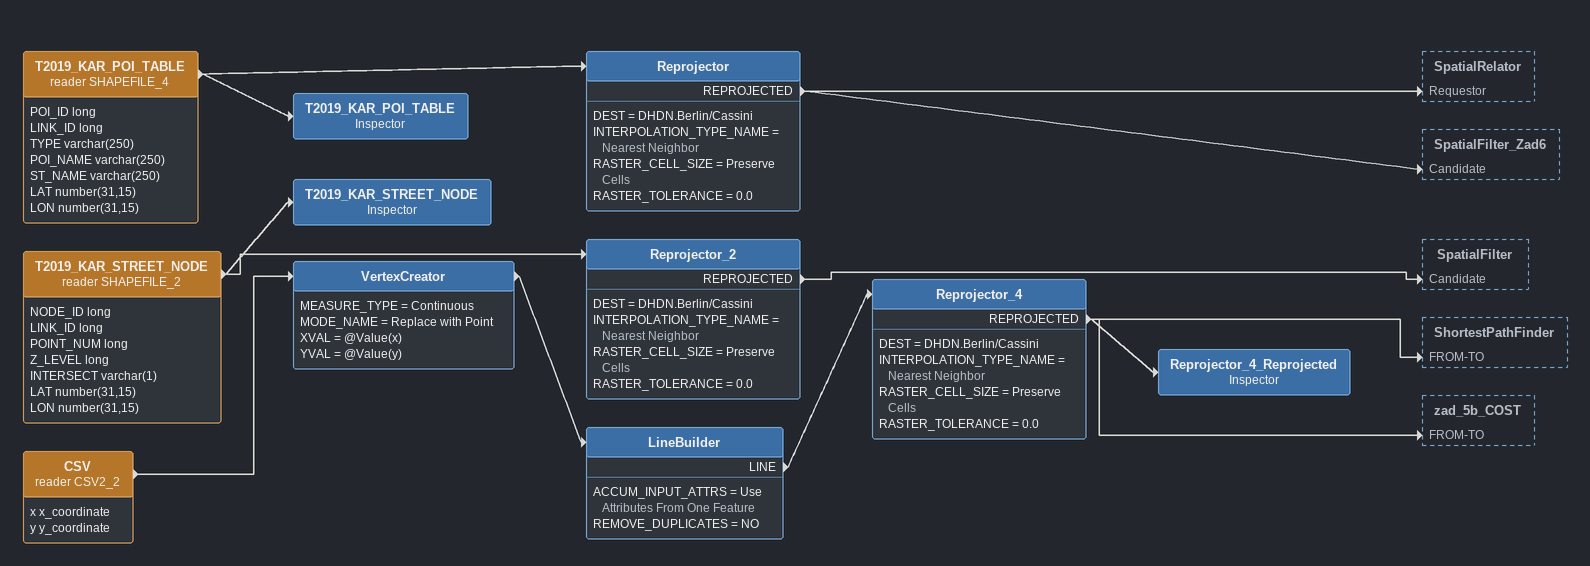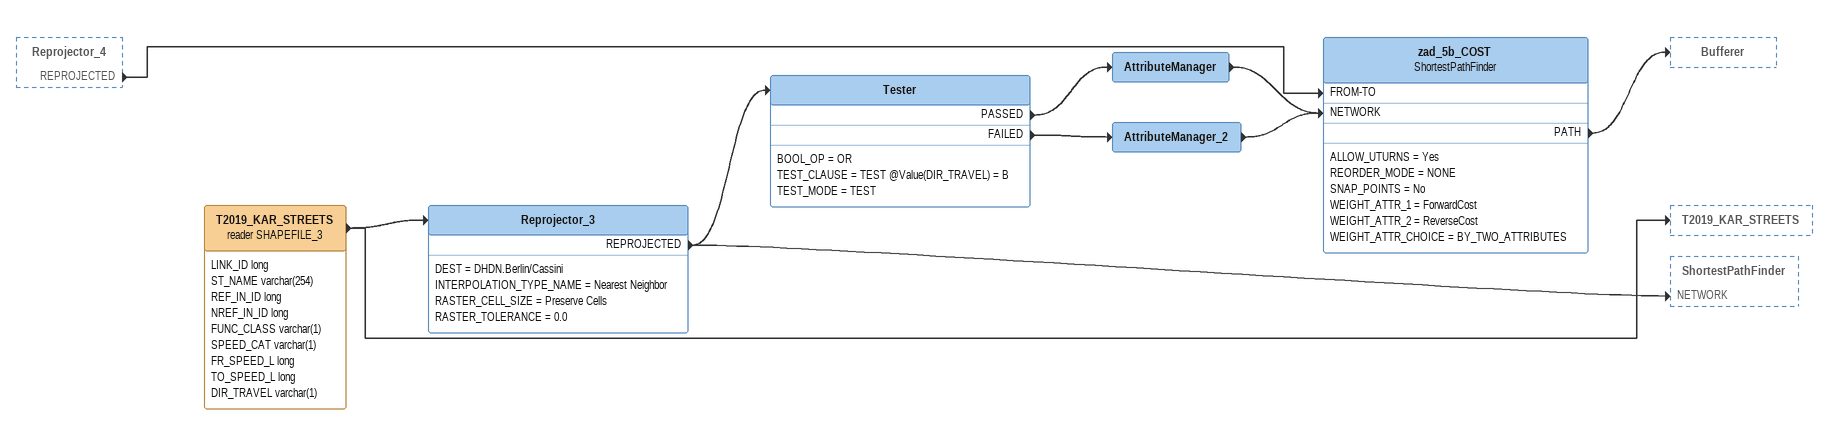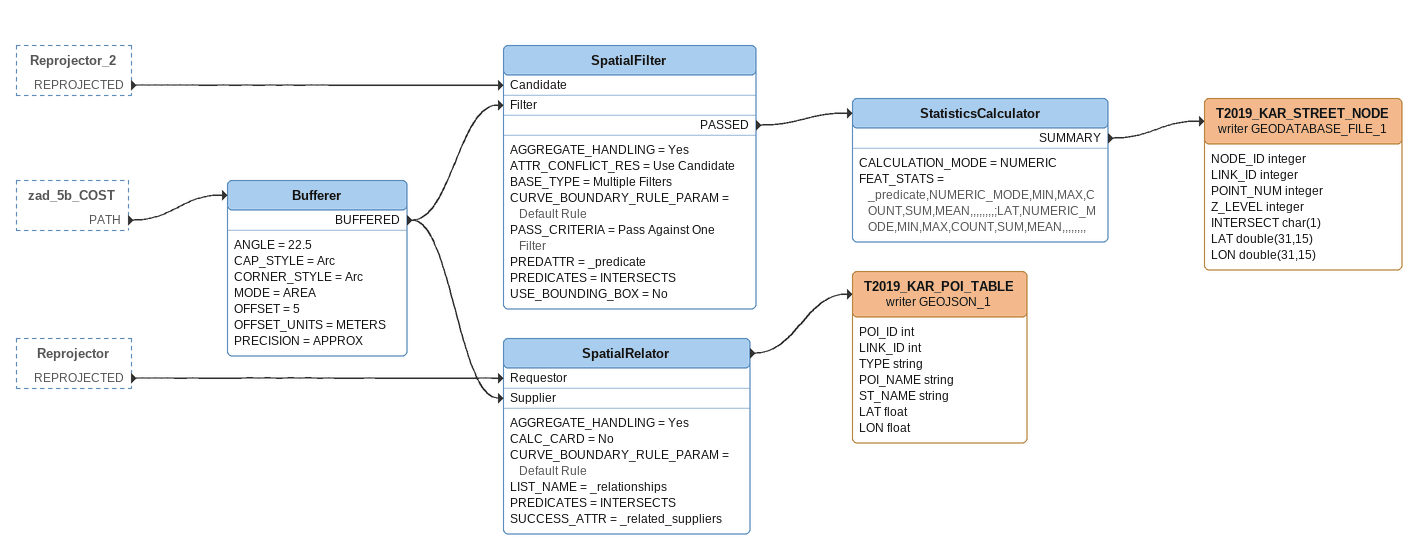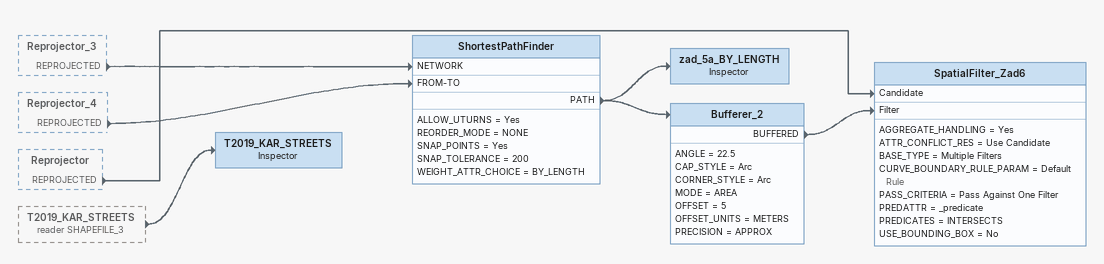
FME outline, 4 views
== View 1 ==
T2019_KAR_STREET_NODE (reader SHAPEFILE_2)
    attributes: NODE_ID long, LINK_ID long, POINT_NUM long, Z_LEVEL long, INTERSECT varchar(1), LAT number(31,15), LON number(31,15)
    -> Reprojector_2
    -> T2019_KAR_STREET_NODE
Reprojector_2
    DEST = DHDN.Berlin/Cassini
    INTERPOLATION_TYPE_NAME = Nearest Neighbor
    RASTER_CELL_SIZE = Preserve Cells
    RASTER_TOLERANCE = 0.0
    REPROJECTED -> SpatialFilter [Candidate]
T2019_KAR_STREET_NODE: Inspector
CSV (reader CSV2_2)
    attributes: x x_coordinate, y y_coordinate
    -> VertexCreator
VertexCreator
    MEASURE_TYPE = Continuous
    MODE_NAME = Replace with Point
    XVAL = @Value(x)
    YVAL = @Value(y)
    -> LineBuilder
LineBuilder
    ACCUM_INPUT_ATTRS = Use Attributes From One Feature
    REMOVE_DUPLICATES = NO
    LINE -> Reprojector_4
Reprojector_4
    DEST = DHDN.Berlin/Cassini
    INTERPOLATION_TYPE_NAME = Nearest Neighbor
    RASTER_CELL_SIZE = Preserve Cells
    RASTER_TOLERANCE = 0.0
    REPROJECTED -> Reprojector_4_Reprojected
    REPROJECTED -> ShortestPathFinder [FROM-TO]
    REPROJECTED -> zad_5b_COST [FROM-TO]
Reprojector_4_Reprojected: Inspector
T2019_KAR_POI_TABLE (reader SHAPEFILE_4)
    attributes: POI_ID long, LINK_ID long, TYPE varchar(250), POI_NAME varchar(250), ST_NAME varchar(250), LAT number(31,15), LON number(31,15)
    -> Reprojector
    -> T2019_KAR_POI_TABLE
Reprojector
    DEST = DHDN.Berlin/Cassini
    INTERPOLATION_TYPE_NAME = Nearest Neighbor
    RASTER_CELL_SIZE = Preserve Cells
    RASTER_TOLERANCE = 0.0
    REPROJECTED -> SpatialRelator [Requestor]
    REPROJECTED -> SpatialFilter_Zad6 [Candidate]
T2019_KAR_POI_TABLE: Inspector

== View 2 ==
Reprojector_4 [outside]
    REPROJECTED -> zad_5b_COST [FROM-TO]
T2019_KAR_STREETS (reader SHAPEFILE_3)
    attributes: LINK_ID long, ST_NAME varchar(254), REF_IN_ID long, NREF_IN_ID long, FUNC_CLASS varchar(1), SPEED_CAT varchar(1), FR_SPEED_L long, TO_SPEED_L long, DIR_TRAVEL varchar(1)
    -> Reprojector_3
    -> T2019_KAR_STREETS
Reprojector_3
    DEST = DHDN.Berlin/Cassini
    INTERPOLATION_TYPE_NAME = Nearest Neighbor
    RASTER_CELL_SIZE = Preserve Cells
    RASTER_TOLERANCE = 0.0
    REPROJECTED -> ShortestPathFinder [NETWORK]
    REPROJECTED -> Tester
Tester
    BOOL_OP = OR
    TEST_CLAUSE = TEST @Value(DIR_TRAVEL) = B
    TEST_MODE = TEST
    PASSED -> AttributeManager
    FAILED -> AttributeManager_2
AttributeManager
    -> zad_5b_COST [NETWORK]
AttributeManager_2
    -> zad_5b_COST [NETWORK]
zad_5b_COST: ShortestPathFinder
    ALLOW_UTURNS = Yes
    REORDER_MODE = NONE
    SNAP_POINTS = No
    WEIGHT_ATTR_1 = ForwardCost
    WEIGHT_ATTR_2 = ReverseCost
    WEIGHT_ATTR_CHOICE = BY_TWO_ATTRIBUTES
    PATH -> Bufferer

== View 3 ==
Reprojector_2 [outside]
    REPROJECTED -> SpatialFilter [Candidate]
zad_5b_COST [outside]
    PATH -> Bufferer
Reprojector [outside]
    REPROJECTED -> SpatialRelator [Requestor]
Bufferer
    ANGLE = 22.5
    CAP_STYLE = Arc
    CORNER_STYLE = Arc
    MODE = AREA
    OFFSET = 5
    OFFSET_UNITS = METERS
    PRECISION = APPROX
    BUFFERED -> SpatialRelator [Supplier]
    BUFFERED -> SpatialFilter [Filter]
SpatialFilter
    AGGREGATE_HANDLING = Yes
    ATTR_CONFLICT_RES = Use Candidate
    BASE_TYPE = Multiple Filters
    CURVE_BOUNDARY_RULE_PARAM = Default Rule
    PASS_CRITERIA = Pass Against One Filter
    PREDATTR = _predicate
    PREDICATES = INTERSECTS
    USE_BOUNDING_BOX = No
    PASSED -> StatisticsCalculator
StatisticsCalculator
    CALCULATION_MODE = NUMERIC
    FEAT_STATS = _predicate,NUMERIC_MODE,MIN,MAX,COUNT,SUM,MEAN,,,,,,,,;LAT,NUMERIC_MODE,MIN,MAX,COUNT,SUM,MEAN,,,,,,,,
    SUMMARY -> T2019_KAR_STREET_NODE (writer GEODATABASE_FILE_1)
T2019_KAR_STREET_NODE (writer GEODATABASE_FILE_1)
    attributes: NODE_ID integer, LINK_ID integer, POINT_NUM integer, Z_LEVEL integer, INTERSECT char(1), LAT double(31,15), LON double(31,15)
SpatialRelator
    AGGREGATE_HANDLING = Yes
    CALC_CARD = No
    CURVE_BOUNDARY_RULE_PARAM = Default Rule
    LIST_NAME = _relationships
    PREDICATES = INTERSECTS
    SUCCESS_ATTR = _related_suppliers
    -> T2019_KAR_POI_TABLE (writer GEOJSON_1)
T2019_KAR_POI_TABLE (writer GEOJSON_1)
    attributes: POI_ID int, LINK_ID int, TYPE string, POI_NAME string, ST_NAME string, LAT float, LON float

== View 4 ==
Reprojector_3 [outside]
    REPROJECTED -> ShortestPathFinder [NETWORK]
Reprojector_4 [outside]
    REPROJECTED -> ShortestPathFinder [FROM-TO]
Reprojector [outside]
    REPROJECTED -> SpatialFilter_Zad6 [Candidate]
T2019_KAR_STREETS (reader SHAPEFILE_3) [outside]
    -> T2019_KAR_STREETS
ShortestPathFinder
    ALLOW_UTURNS = Yes
    REORDER_MODE = NONE
    SNAP_POINTS = Yes
    SNAP_TOLERANCE = 200
    WEIGHT_ATTR_CHOICE = BY_LENGTH
    PATH -> zad_5a_BY_LENGTH
    PATH -> Bufferer_2
zad_5a_BY_LENGTH: Inspector
Bufferer_2
    ANGLE = 22.5
    CAP_STYLE = Arc
    CORNER_STYLE = Arc
    MODE = AREA
    OFFSET = 5
    OFFSET_UNITS = METERS
    PRECISION = APPROX
    BUFFERED -> SpatialFilter_Zad6 [Filter]
SpatialFilter_Zad6
    AGGREGATE_HANDLING = Yes
    ATTR_CONFLICT_RES = Use Candidate
    BASE_TYPE = Multiple Filters
    CURVE_BOUNDARY_RULE_PARAM = Default Rule
    PASS_CRITERIA = Pass Against One Filter
    PREDATTR = _predicate
    PREDICATES = INTERSECTS
    USE_BOUNDING_BOX = No
T2019_KAR_STREETS: Inspector
